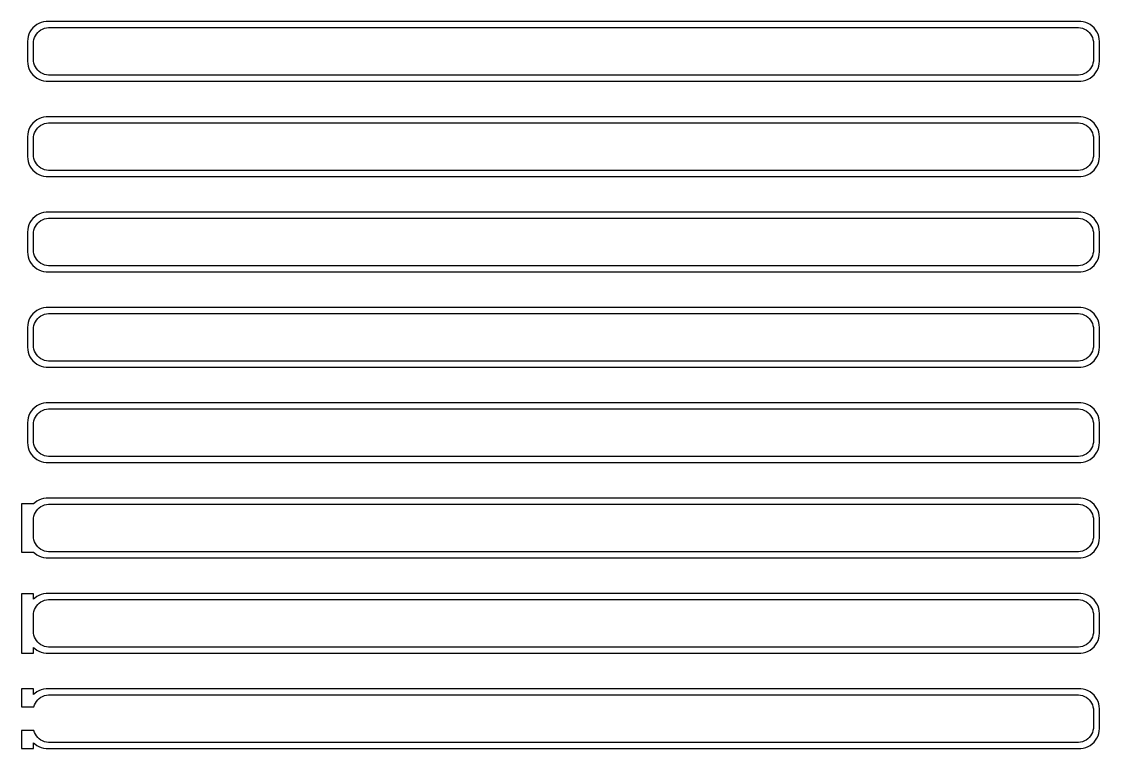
# Model space of a CAD drawing. Header units: metres. Extents: x -136 to 135, y 353 to 703.
# Drawn here: x -136.5 to 135, y 520.5 to 703.5 of the extents above; entities that cross this region are included whole.
import ezdxf

# ---------------------------------------------------------------- set-up
doc = ezdxf.new("R2010")
doc.units = ezdxf.units.M

msp = doc.modelspace()

# ---------------------------------------------------------------- linework, layer by layer
for p, q in [((-131.545, 703.255), (-132.129, 703.024)), ((-130.937, 703.411), (-131.545, 703.255)), ((-130.314, 703.49), (-130.937, 703.411)), ((130.314, 703.49), (-130.314, 703.49)), ((130.937, 703.411), (130.314, 703.49)), ((131.545, 703.255), (130.937, 703.411)), ((132.129, 703.024), (131.545, 703.255)), ((-134.382, 700.909), (-134.649, 700.341)), ((-134.045, 701.439), (-134.382, 700.909)), ((-133.645, 701.923), (-134.045, 701.439)), ((-133.187, 702.353), (-133.645, 701.923)), ((-132.679, 702.722), (-133.187, 702.353)), ((-132.736, 700.351), (-132.416, 700.738)), ((-132.129, 703.024), (-132.679, 702.722)), ((-132.416, 700.738), (-132.05, 701.082)), ((-132.05, 701.082), (-131.643, 701.377)), ((-131.643, 701.377), (-131.203, 701.619)), ((-131.203, 701.619), (-130.736, 701.804)), ((-130.736, 701.804), (-130.25, 701.929)), ((-130.25, 701.929), (-129.751, 701.992)), ((-129.751, 701.992), (129.751, 701.992)), ((129.751, 701.992), (130.25, 701.929)), ((130.25, 701.929), (130.736, 701.804)), ((130.736, 701.804), (131.203, 701.619)), ((131.203, 701.619), (131.643, 701.377)), ((131.643, 701.377), (132.05, 701.082)), ((132.05, 701.082), (132.416, 700.738)), ((132.679, 702.722), (132.129, 703.024)), ((132.416, 700.738), (132.736, 700.351)), ((133.187, 702.353), (132.679, 702.722)), ((133.645, 701.923), (133.187, 702.353)), ((134.045, 701.439), (133.645, 701.923)), ((134.382, 700.909), (134.045, 701.439)), ((134.649, 700.341), (134.382, 700.909)), ((-134.961, 699.127), (-135, 698.5)), ((-135, 698.5), (-135, 693.5)), ((-134.843, 699.743), (-134.961, 699.127)), ((-134.649, 700.341), (-134.843, 699.743)), ((-133.5, 698), (-133.468, 698.501)), ((-133.5, 694), (-133.5, 698)), ((-133.468, 698.501), (-133.374, 698.995)), ((-133.374, 698.995), (-133.219, 699.472)), ((-133.219, 699.472), (-133.005, 699.927)), ((-133.005, 699.927), (-132.736, 700.351)), ((132.736, 700.351), (133.005, 699.927)), ((133.005, 699.927), (133.219, 699.472)), ((133.219, 699.472), (133.374, 698.995)), ((133.374, 698.995), (133.468, 698.501)), ((133.468, 698.501), (133.5, 698)), ((133.5, 698), (133.5, 694)), ((134.843, 699.743), (134.649, 700.341)), ((134.961, 699.127), (134.843, 699.743)), ((135, 698.5), (134.961, 699.127)), ((135, 693.5), (135, 698.5)), ((-135, 693.5), (-134.961, 692.873)), ((-134.961, 692.873), (-134.843, 692.257)), ((-133.468, 693.499), (-133.5, 694)), ((-133.374, 693.005), (-133.468, 693.499)), ((-133.219, 692.528), (-133.374, 693.005)), ((-133.005, 692.073), (-133.219, 692.528)), ((133.219, 692.528), (133.005, 692.073)), ((133.374, 693.005), (133.219, 692.528)), ((133.468, 693.499), (133.374, 693.005)), ((133.5, 694), (133.468, 693.499)), ((134.843, 692.257), (134.961, 692.873)), ((134.961, 692.873), (135, 693.5)), ((-134.843, 692.257), (-134.649, 691.659)), ((-134.649, 691.659), (-134.382, 691.091)), ((-134.382, 691.091), (-134.045, 690.561)), ((-134.045, 690.561), (-133.645, 690.077)), ((-133.645, 690.077), (-133.187, 689.647)), ((-133.187, 689.647), (-132.679, 689.278)), ((-132.736, 691.649), (-133.005, 692.073)), ((-132.416, 691.262), (-132.736, 691.649)), ((-132.05, 690.918), (-132.416, 691.262)), ((-131.643, 690.623), (-132.05, 690.918)), ((-131.203, 690.381), (-131.643, 690.623)), ((-130.736, 690.196), (-131.203, 690.381)), ((-130.25, 690.071), (-130.736, 690.196)), ((-129.751, 690.008), (-130.25, 690.071)), ((129.751, 690.008), (-129.751, 690.008)), ((130.25, 690.071), (129.751, 690.008)), ((130.736, 690.196), (130.25, 690.071)), ((131.203, 690.381), (130.736, 690.196)), ((131.643, 690.623), (131.203, 690.381)), ((132.05, 690.918), (131.643, 690.623)), ((132.416, 691.262), (132.05, 690.918)), ((132.736, 691.649), (132.416, 691.262)), ((132.679, 689.278), (133.187, 689.647)), ((133.005, 692.073), (132.736, 691.649)), ((133.187, 689.647), (133.645, 690.077)), ((133.645, 690.077), (134.045, 690.561)), ((134.045, 690.561), (134.382, 691.091)), ((134.382, 691.091), (134.649, 691.659)), ((134.649, 691.659), (134.843, 692.257)), ((-132.679, 689.278), (-132.129, 688.976)), ((-132.129, 688.976), (-131.545, 688.745)), ((-131.545, 688.745), (-130.937, 688.589)), ((-130.937, 688.589), (-130.314, 688.51)), ((-130.314, 688.51), (130.314, 688.51)), ((130.314, 688.51), (130.937, 688.589)), ((130.937, 688.589), (131.545, 688.745)), ((131.545, 688.745), (132.129, 688.976)), ((132.129, 688.976), (132.679, 689.278)), ((-132.129, 679.024), (-132.679, 678.722)), ((-131.545, 679.255), (-132.129, 679.024)), ((-130.937, 679.411), (-131.545, 679.255)), ((-130.314, 679.49), (-130.937, 679.411)), ((130.314, 679.49), (-130.314, 679.49)), ((130.937, 679.411), (130.314, 679.49)), ((131.545, 679.255), (130.937, 679.411)), ((132.129, 679.024), (131.545, 679.255)), ((132.679, 678.722), (132.129, 679.024)), ((-134.649, 676.341), (-134.843, 675.743)), ((-134.382, 676.909), (-134.649, 676.341)), ((-134.045, 677.439), (-134.382, 676.909)), ((-133.645, 677.923), (-134.045, 677.439)), ((-133.187, 678.353), (-133.645, 677.923)), ((-132.679, 678.722), (-133.187, 678.353)), ((-133.005, 675.927), (-132.736, 676.351)), ((-132.736, 676.351), (-132.416, 676.738)), ((-132.416, 676.738), (-132.05, 677.082)), ((-132.05, 677.082), (-131.643, 677.377)), ((-131.643, 677.377), (-131.203, 677.619)), ((-131.203, 677.619), (-130.736, 677.804)), ((-130.736, 677.804), (-130.25, 677.929)), ((-130.25, 677.929), (-129.751, 677.992)), ((-129.751, 677.992), (129.751, 677.992)), ((129.751, 677.992), (130.25, 677.929)), ((130.25, 677.929), (130.736, 677.804)), ((130.736, 677.804), (131.203, 677.619)), ((131.203, 677.619), (131.643, 677.377)), ((131.643, 677.377), (132.05, 677.082)), ((132.05, 677.082), (132.416, 676.738)), ((132.416, 676.738), (132.736, 676.351)), ((133.187, 678.353), (132.679, 678.722)), ((132.736, 676.351), (133.005, 675.927)), ((133.645, 677.923), (133.187, 678.353)), ((134.045, 677.439), (133.645, 677.923)), ((134.382, 676.909), (134.045, 677.439)), ((134.649, 676.341), (134.382, 676.909)), ((134.843, 675.743), (134.649, 676.341)), ((-134.961, 675.127), (-135, 674.5)), ((-135, 674.5), (-135, 669.5)), ((-134.843, 675.743), (-134.961, 675.127)), ((-133.5, 674), (-133.468, 674.501)), ((-133.5, 670), (-133.5, 674)), ((-133.468, 674.501), (-133.374, 674.995)), ((-133.374, 674.995), (-133.219, 675.472)), ((-133.219, 675.472), (-133.005, 675.927)), ((133.005, 675.927), (133.219, 675.472)), ((133.219, 675.472), (133.374, 674.995)), ((133.374, 674.995), (133.468, 674.501)), ((133.468, 674.501), (133.5, 674)), ((133.5, 674), (133.5, 670)), ((134.961, 675.127), (134.843, 675.743)), ((135, 674.5), (134.961, 675.127)), ((135, 669.5), (135, 674.5)), ((-135, 669.5), (-134.961, 668.873)), ((-134.961, 668.873), (-134.843, 668.257)), ((-134.843, 668.257), (-134.649, 667.659)), ((-133.468, 669.499), (-133.5, 670)), ((-133.374, 669.005), (-133.468, 669.499)), ((-133.219, 668.528), (-133.374, 669.005)), ((-133.005, 668.073), (-133.219, 668.528)), ((-132.736, 667.649), (-133.005, 668.073)), ((133.005, 668.073), (132.736, 667.649)), ((133.219, 668.528), (133.005, 668.073)), ((133.374, 669.005), (133.219, 668.528)), ((133.468, 669.499), (133.374, 669.005)), ((133.5, 670), (133.468, 669.499)), ((134.649, 667.659), (134.843, 668.257)), ((134.843, 668.257), (134.961, 668.873)), ((134.961, 668.873), (135, 669.5)), ((-134.649, 667.659), (-134.382, 667.091)), ((-134.382, 667.091), (-134.045, 666.561)), ((-134.045, 666.561), (-133.645, 666.077)), ((-133.645, 666.077), (-133.187, 665.647)), ((-133.187, 665.647), (-132.679, 665.278)), ((-132.416, 667.262), (-132.736, 667.649)), ((-132.679, 665.278), (-132.129, 664.976)), ((-132.05, 666.918), (-132.416, 667.262)), ((-131.643, 666.623), (-132.05, 666.918)), ((-131.203, 666.381), (-131.643, 666.623)), ((-130.736, 666.196), (-131.203, 666.381)), ((-130.25, 666.071), (-130.736, 666.196)), ((-129.751, 666.008), (-130.25, 666.071)), ((129.751, 666.008), (-129.751, 666.008)), ((130.25, 666.071), (129.751, 666.008)), ((130.736, 666.196), (130.25, 666.071)), ((131.203, 666.381), (130.736, 666.196)), ((131.643, 666.623), (131.203, 666.381)), ((132.05, 666.918), (131.643, 666.623)), ((132.416, 667.262), (132.05, 666.918)), ((132.129, 664.976), (132.679, 665.278)), ((132.736, 667.649), (132.416, 667.262)), ((132.679, 665.278), (133.187, 665.647)), ((133.187, 665.647), (133.645, 666.077)), ((133.645, 666.077), (134.045, 666.561)), ((134.045, 666.561), (134.382, 667.091)), ((134.382, 667.091), (134.649, 667.659)), ((-132.129, 664.976), (-131.545, 664.745)), ((-131.545, 664.745), (-130.937, 664.589)), ((-130.937, 664.589), (-130.314, 664.51)), ((-130.314, 664.51), (130.314, 664.51)), ((130.314, 664.51), (130.937, 664.589)), ((130.937, 664.589), (131.545, 664.745)), ((131.545, 664.745), (132.129, 664.976)), ((-133.187, 654.353), (-133.645, 653.923)), ((-132.679, 654.722), (-133.187, 654.353)), ((-132.129, 655.024), (-132.679, 654.722)), ((-131.545, 655.255), (-132.129, 655.024)), ((-130.937, 655.411), (-131.545, 655.255)), ((-130.314, 655.49), (-130.937, 655.411)), ((130.314, 655.49), (-130.314, 655.49)), ((130.937, 655.411), (130.314, 655.49)), ((131.545, 655.255), (130.937, 655.411)), ((132.129, 655.024), (131.545, 655.255)), ((132.679, 654.722), (132.129, 655.024)), ((133.187, 654.353), (132.679, 654.722)), ((133.645, 653.923), (133.187, 654.353)), ((-134.843, 651.743), (-134.961, 651.127)), ((-134.649, 652.341), (-134.843, 651.743)), ((-134.382, 652.909), (-134.649, 652.341)), ((-134.045, 653.439), (-134.382, 652.909)), ((-133.645, 653.923), (-134.045, 653.439)), ((-133.219, 651.472), (-133.005, 651.927)), ((-133.005, 651.927), (-132.736, 652.351)), ((-132.736, 652.351), (-132.416, 652.738)), ((-132.416, 652.738), (-132.05, 653.082)), ((-132.05, 653.082), (-131.643, 653.377)), ((-131.643, 653.377), (-131.203, 653.619)), ((-131.203, 653.619), (-130.736, 653.804)), ((-130.736, 653.804), (-130.25, 653.929)), ((-130.25, 653.929), (-129.751, 653.992)), ((-129.751, 653.992), (129.751, 653.992)), ((129.751, 653.992), (130.25, 653.929)), ((130.25, 653.929), (130.736, 653.804)), ((130.736, 653.804), (131.203, 653.619)), ((131.203, 653.619), (131.643, 653.377)), ((131.643, 653.377), (132.05, 653.082)), ((132.05, 653.082), (132.416, 652.738)), ((132.416, 652.738), (132.736, 652.351)), ((132.736, 652.351), (133.005, 651.927)), ((133.005, 651.927), (133.219, 651.472)), ((134.045, 653.439), (133.645, 653.923)), ((134.382, 652.909), (134.045, 653.439)), ((134.649, 652.341), (134.382, 652.909)), ((134.843, 651.743), (134.649, 652.341)), ((134.961, 651.127), (134.843, 651.743)), ((-134.961, 651.127), (-135, 650.5)), ((-135, 650.5), (-135, 645.5)), ((-133.5, 650), (-133.468, 650.501)), ((-133.5, 646), (-133.5, 650)), ((-133.468, 650.501), (-133.374, 650.995)), ((-133.374, 650.995), (-133.219, 651.472)), ((133.219, 651.472), (133.374, 650.995)), ((133.374, 650.995), (133.468, 650.501)), ((133.468, 650.501), (133.5, 650)), ((133.5, 650), (133.5, 646)), ((135, 650.5), (134.961, 651.127)), ((135, 645.5), (135, 650.5)), ((-135, 645.5), (-134.961, 644.873)), ((-134.961, 644.873), (-134.843, 644.257)), ((-134.843, 644.257), (-134.649, 643.659)), ((-134.649, 643.659), (-134.382, 643.091)), ((-133.468, 645.499), (-133.5, 646)), ((-133.374, 645.005), (-133.468, 645.499)), ((-133.219, 644.528), (-133.374, 645.005)), ((-133.005, 644.073), (-133.219, 644.528)), ((-132.736, 643.649), (-133.005, 644.073)), ((-132.416, 643.262), (-132.736, 643.649)), ((132.736, 643.649), (132.416, 643.262)), ((133.005, 644.073), (132.736, 643.649)), ((133.219, 644.528), (133.005, 644.073)), ((133.374, 645.005), (133.219, 644.528)), ((133.468, 645.499), (133.374, 645.005)), ((133.5, 646), (133.468, 645.499)), ((134.382, 643.091), (134.649, 643.659)), ((134.649, 643.659), (134.843, 644.257)), ((134.843, 644.257), (134.961, 644.873)), ((134.961, 644.873), (135, 645.5)), ((-134.382, 643.091), (-134.045, 642.561)), ((-134.045, 642.561), (-133.645, 642.077)), ((-133.645, 642.077), (-133.187, 641.647)), ((-133.187, 641.647), (-132.679, 641.278)), ((-132.679, 641.278), (-132.129, 640.976)), ((-132.05, 642.918), (-132.416, 643.262)), ((-132.129, 640.976), (-131.545, 640.745)), ((-131.643, 642.623), (-132.05, 642.918)), ((-131.203, 642.381), (-131.643, 642.623)), ((-131.545, 640.745), (-130.937, 640.589)), ((-130.736, 642.196), (-131.203, 642.381)), ((-130.25, 642.071), (-130.736, 642.196)), ((-129.751, 642.008), (-130.25, 642.071)), ((129.751, 642.008), (-129.751, 642.008)), ((130.25, 642.071), (129.751, 642.008)), ((130.736, 642.196), (130.25, 642.071)), ((131.203, 642.381), (130.736, 642.196)), ((130.937, 640.589), (131.545, 640.745)), ((131.643, 642.623), (131.203, 642.381)), ((131.545, 640.745), (132.129, 640.976)), ((132.05, 642.918), (131.643, 642.623)), ((132.416, 643.262), (132.05, 642.918)), ((132.129, 640.976), (132.679, 641.278)), ((132.679, 641.278), (133.187, 641.647)), ((133.187, 641.647), (133.645, 642.077)), ((133.645, 642.077), (134.045, 642.561)), ((134.045, 642.561), (134.382, 643.091)), ((-130.937, 640.589), (-130.314, 640.51)), ((-130.314, 640.51), (130.314, 640.51)), ((130.314, 640.51), (130.937, 640.589)), ((-133.645, 629.923), (-134.045, 629.439)), ((-133.187, 630.353), (-133.645, 629.923)), ((-132.679, 630.722), (-133.187, 630.353)), ((-132.129, 631.024), (-132.679, 630.722)), ((-131.545, 631.255), (-132.129, 631.024)), ((-130.937, 631.411), (-131.545, 631.255)), ((-130.314, 631.49), (-130.937, 631.411)), ((-130.736, 629.804), (-130.25, 629.929)), ((130.314, 631.49), (-130.314, 631.49)), ((-130.25, 629.929), (-129.751, 629.992)), ((-129.751, 629.992), (129.751, 629.992)), ((129.751, 629.992), (130.25, 629.929)), ((130.25, 629.929), (130.736, 629.804)), ((130.937, 631.411), (130.314, 631.49)), ((131.545, 631.255), (130.937, 631.411)), ((132.129, 631.024), (131.545, 631.255)), ((132.679, 630.722), (132.129, 631.024)), ((133.187, 630.353), (132.679, 630.722)), ((133.645, 629.923), (133.187, 630.353)), ((134.045, 629.439), (133.645, 629.923)), ((-134.843, 627.743), (-134.961, 627.127)), ((-134.649, 628.341), (-134.843, 627.743)), ((-134.382, 628.909), (-134.649, 628.341)), ((-134.045, 629.439), (-134.382, 628.909)), ((-133.374, 626.995), (-133.219, 627.472)), ((-133.219, 627.472), (-133.005, 627.927)), ((-133.005, 627.927), (-132.736, 628.351)), ((-132.736, 628.351), (-132.416, 628.738)), ((-132.416, 628.738), (-132.05, 629.082)), ((-132.05, 629.082), (-131.643, 629.377)), ((-131.643, 629.377), (-131.203, 629.619)), ((-131.203, 629.619), (-130.736, 629.804)), ((130.736, 629.804), (131.203, 629.619)), ((131.203, 629.619), (131.643, 629.377)), ((131.643, 629.377), (132.05, 629.082)), ((132.05, 629.082), (132.416, 628.738)), ((132.416, 628.738), (132.736, 628.351)), ((132.736, 628.351), (133.005, 627.927)), ((133.005, 627.927), (133.219, 627.472)), ((133.219, 627.472), (133.374, 626.995)), ((134.382, 628.909), (134.045, 629.439)), ((134.649, 628.341), (134.382, 628.909)), ((134.843, 627.743), (134.649, 628.341)), ((134.961, 627.127), (134.843, 627.743)), ((-134.961, 627.127), (-135, 626.5)), ((-135, 626.5), (-135, 621.5)), ((-133.5, 626), (-133.468, 626.501)), ((-133.5, 622), (-133.5, 626)), ((-133.468, 626.501), (-133.374, 626.995)), ((133.374, 626.995), (133.468, 626.501)), ((133.468, 626.501), (133.5, 626)), ((133.5, 626), (133.5, 622)), ((135, 626.5), (134.961, 627.127)), ((135, 621.5), (135, 626.5)), ((-133.468, 621.499), (-133.5, 622)), ((133.5, 622), (133.468, 621.499)), ((-135, 621.5), (-134.961, 620.873)), ((-134.961, 620.873), (-134.843, 620.257)), ((-134.843, 620.257), (-134.649, 619.659)), ((-134.649, 619.659), (-134.382, 619.091)), ((-134.382, 619.091), (-134.045, 618.561)), ((-133.374, 621.005), (-133.468, 621.499)), ((-133.219, 620.528), (-133.374, 621.005)), ((-133.005, 620.073), (-133.219, 620.528)), ((-132.736, 619.649), (-133.005, 620.073)), ((-132.416, 619.262), (-132.736, 619.649)), ((-132.05, 618.918), (-132.416, 619.262)), ((132.416, 619.262), (132.05, 618.918)), ((132.736, 619.649), (132.416, 619.262)), ((133.005, 620.073), (132.736, 619.649)), ((133.219, 620.528), (133.005, 620.073)), ((133.374, 621.005), (133.219, 620.528)), ((133.468, 621.499), (133.374, 621.005)), ((134.045, 618.561), (134.382, 619.091)), ((134.382, 619.091), (134.649, 619.659)), ((134.649, 619.659), (134.843, 620.257)), ((134.843, 620.257), (134.961, 620.873)), ((134.961, 620.873), (135, 621.5)), ((-134.045, 618.561), (-133.645, 618.077)), ((-133.645, 618.077), (-133.187, 617.647)), ((-133.187, 617.647), (-132.679, 617.278)), ((-132.679, 617.278), (-132.129, 616.976)), ((-132.129, 616.976), (-131.545, 616.745)), ((-131.643, 618.623), (-132.05, 618.918)), ((-131.203, 618.381), (-131.643, 618.623)), ((-131.545, 616.745), (-130.937, 616.589)), ((-130.736, 618.196), (-131.203, 618.381)), ((-130.937, 616.589), (-130.314, 616.51)), ((-130.25, 618.071), (-130.736, 618.196)), ((-130.314, 616.51), (130.314, 616.51)), ((-129.751, 618.008), (-130.25, 618.071)), ((129.751, 618.008), (-129.751, 618.008)), ((130.25, 618.071), (129.751, 618.008)), ((130.736, 618.196), (130.25, 618.071)), ((130.314, 616.51), (130.937, 616.589)), ((131.203, 618.381), (130.736, 618.196)), ((130.937, 616.589), (131.545, 616.745)), ((131.643, 618.623), (131.203, 618.381)), ((131.545, 616.745), (132.129, 616.976)), ((132.05, 618.918), (131.643, 618.623)), ((132.129, 616.976), (132.679, 617.278)), ((132.679, 617.278), (133.187, 617.647)), ((133.187, 617.647), (133.645, 618.077)), ((133.645, 618.077), (134.045, 618.561)), ((-133.645, 605.923), (-134.045, 605.439)), ((-133.187, 606.353), (-133.645, 605.923)), ((-132.679, 606.722), (-133.187, 606.353)), ((-132.129, 607.024), (-132.679, 606.722)), ((-131.545, 607.255), (-132.129, 607.024)), ((-131.643, 605.377), (-131.203, 605.619)), ((-130.937, 607.411), (-131.545, 607.255)), ((-131.203, 605.619), (-130.736, 605.804)), ((-130.314, 607.49), (-130.937, 607.411)), ((-130.736, 605.804), (-130.25, 605.929)), ((130.314, 607.49), (-130.314, 607.49)), ((-130.25, 605.929), (-129.751, 605.992)), ((-129.751, 605.992), (129.751, 605.992)), ((129.751, 605.992), (130.25, 605.929)), ((130.25, 605.929), (130.736, 605.804)), ((130.937, 607.411), (130.314, 607.49)), ((130.736, 605.804), (131.203, 605.619)), ((131.545, 607.255), (130.937, 607.411)), ((131.203, 605.619), (131.643, 605.377)), ((132.129, 607.024), (131.545, 607.255)), ((132.679, 606.722), (132.129, 607.024)), ((133.187, 606.353), (132.679, 606.722)), ((133.645, 605.923), (133.187, 606.353)), ((134.045, 605.439), (133.645, 605.923)), ((-134.961, 603.127), (-135, 602.5)), ((-134.843, 603.743), (-134.961, 603.127)), ((-134.649, 604.341), (-134.843, 603.743)), ((-134.382, 604.909), (-134.649, 604.341)), ((-134.045, 605.439), (-134.382, 604.909)), ((-133.468, 602.501), (-133.374, 602.995)), ((-133.374, 602.995), (-133.219, 603.472)), ((-133.219, 603.472), (-133.005, 603.927)), ((-133.005, 603.927), (-132.736, 604.351)), ((-132.736, 604.351), (-132.416, 604.738)), ((-132.416, 604.738), (-132.05, 605.082)), ((-132.05, 605.082), (-131.643, 605.377)), ((131.643, 605.377), (132.05, 605.082)), ((132.05, 605.082), (132.416, 604.738)), ((132.416, 604.738), (132.736, 604.351)), ((132.736, 604.351), (133.005, 603.927)), ((133.005, 603.927), (133.219, 603.472)), ((133.219, 603.472), (133.374, 602.995)), ((133.374, 602.995), (133.468, 602.501)), ((134.382, 604.909), (134.045, 605.439)), ((134.649, 604.341), (134.382, 604.909)), ((134.843, 603.743), (134.649, 604.341)), ((134.961, 603.127), (134.843, 603.743)), ((135, 602.5), (134.961, 603.127)), ((-135, 602.5), (-135, 597.5)), ((-133.5, 602), (-133.468, 602.501)), ((-133.5, 598), (-133.5, 602)), ((133.468, 602.501), (133.5, 602)), ((133.5, 602), (133.5, 598)), ((135, 597.5), (135, 602.5)), ((-135, 597.5), (-134.961, 596.873)), ((-133.468, 597.499), (-133.5, 598)), ((-133.374, 597.005), (-133.468, 597.499)), ((133.468, 597.499), (133.374, 597.005)), ((133.5, 598), (133.468, 597.499)), ((134.961, 596.873), (135, 597.5)), ((-134.961, 596.873), (-134.843, 596.257)), ((-134.843, 596.257), (-134.649, 595.659)), ((-134.649, 595.659), (-134.382, 595.091)), ((-134.382, 595.091), (-134.045, 594.561)), ((-133.219, 596.528), (-133.374, 597.005)), ((-133.005, 596.073), (-133.219, 596.528)), ((-132.736, 595.649), (-133.005, 596.073)), ((-132.416, 595.262), (-132.736, 595.649)), ((-132.05, 594.918), (-132.416, 595.262)), ((-131.643, 594.623), (-132.05, 594.918)), ((-131.203, 594.381), (-131.643, 594.623)), ((131.643, 594.623), (131.203, 594.381)), ((132.05, 594.918), (131.643, 594.623)), ((132.416, 595.262), (132.05, 594.918)), ((132.736, 595.649), (132.416, 595.262)), ((133.005, 596.073), (132.736, 595.649)), ((133.219, 596.528), (133.005, 596.073)), ((133.374, 597.005), (133.219, 596.528)), ((134.045, 594.561), (134.382, 595.091)), ((134.382, 595.091), (134.649, 595.659)), ((134.649, 595.659), (134.843, 596.257)), ((134.843, 596.257), (134.961, 596.873)), ((-134.045, 594.561), (-133.645, 594.077)), ((-133.645, 594.077), (-133.187, 593.647)), ((-133.187, 593.647), (-132.679, 593.278)), ((-132.679, 593.278), (-132.129, 592.976)), ((-132.129, 592.976), (-131.545, 592.745)), ((-131.545, 592.745), (-130.937, 592.589)), ((-130.736, 594.196), (-131.203, 594.381)), ((-130.937, 592.589), (-130.314, 592.51)), ((-130.25, 594.071), (-130.736, 594.196)), ((-130.314, 592.51), (130.314, 592.51)), ((-129.751, 594.008), (-130.25, 594.071)), ((129.751, 594.008), (-129.751, 594.008)), ((130.25, 594.071), (129.751, 594.008)), ((130.736, 594.196), (130.25, 594.071)), ((130.314, 592.51), (130.937, 592.589)), ((131.203, 594.381), (130.736, 594.196)), ((130.937, 592.589), (131.545, 592.745)), ((131.545, 592.745), (132.129, 592.976)), ((132.129, 592.976), (132.679, 593.278)), ((132.679, 593.278), (133.187, 593.647)), ((133.187, 593.647), (133.645, 594.077)), ((133.645, 594.077), (134.045, 594.561)), ((-133.5, 582.059), (-136.5, 582.059)), ((-136.5, 582.059), (-136.5, 569.941)), ((-133.187, 582.353), (-133.5, 582.059)), ((-132.679, 582.722), (-133.187, 582.353)), ((-132.129, 583.024), (-132.679, 582.722)), ((-132.416, 580.738), (-132.05, 581.082)), ((-131.545, 583.255), (-132.129, 583.024)), ((-132.05, 581.082), (-131.643, 581.377)), ((-131.643, 581.377), (-131.203, 581.619)), ((-130.937, 583.411), (-131.545, 583.255)), ((-131.203, 581.619), (-130.736, 581.804)), ((-130.314, 583.49), (-130.937, 583.411)), ((-130.736, 581.804), (-130.25, 581.929)), ((130.314, 583.49), (-130.314, 583.49)), ((-130.25, 581.929), (-129.751, 581.992)), ((-129.751, 581.992), (129.751, 581.992)), ((129.751, 581.992), (130.25, 581.929)), ((130.25, 581.929), (130.736, 581.804)), ((130.937, 583.411), (130.314, 583.49)), ((130.736, 581.804), (131.203, 581.619)), ((131.545, 583.255), (130.937, 583.411)), ((131.203, 581.619), (131.643, 581.377)), ((132.129, 583.024), (131.545, 583.255)), ((131.643, 581.377), (132.05, 581.082)), ((132.05, 581.082), (132.416, 580.738)), ((132.679, 582.722), (132.129, 583.024)), ((133.187, 582.353), (132.679, 582.722)), ((133.645, 581.923), (133.187, 582.353)), ((134.045, 581.439), (133.645, 581.923)), ((134.382, 580.909), (134.045, 581.439)), ((-133.5, 578), (-133.468, 578.501)), ((-133.468, 578.501), (-133.374, 578.995)), ((-133.374, 578.995), (-133.219, 579.472)), ((-133.219, 579.472), (-133.005, 579.927)), ((-133.005, 579.927), (-132.736, 580.351)), ((-132.736, 580.351), (-132.416, 580.738)), ((132.416, 580.738), (132.736, 580.351)), ((132.736, 580.351), (133.005, 579.927)), ((133.005, 579.927), (133.219, 579.472)), ((133.219, 579.472), (133.374, 578.995)), ((133.374, 578.995), (133.468, 578.501)), ((133.468, 578.501), (133.5, 578)), ((134.649, 580.341), (134.382, 580.909)), ((134.843, 579.743), (134.649, 580.341)), ((134.961, 579.127), (134.843, 579.743)), ((135, 578.5), (134.961, 579.127)), ((135, 573.5), (135, 578.5)), ((-133.5, 574), (-133.5, 578)), ((133.5, 578), (133.5, 574)), ((-133.468, 573.499), (-133.5, 574)), ((-133.374, 573.005), (-133.468, 573.499)), ((-133.219, 572.528), (-133.374, 573.005)), ((133.374, 573.005), (133.219, 572.528)), ((133.468, 573.499), (133.374, 573.005)), ((133.5, 574), (133.468, 573.499)), ((134.843, 572.257), (134.961, 572.873)), ((134.961, 572.873), (135, 573.5)), ((-133.005, 572.073), (-133.219, 572.528)), ((-132.736, 571.649), (-133.005, 572.073)), ((-132.416, 571.262), (-132.736, 571.649)), ((-132.05, 570.918), (-132.416, 571.262)), ((-131.643, 570.623), (-132.05, 570.918)), ((-131.203, 570.381), (-131.643, 570.623)), ((-130.736, 570.196), (-131.203, 570.381)), ((-130.25, 570.071), (-130.736, 570.196)), ((130.736, 570.196), (130.25, 570.071)), ((131.203, 570.381), (130.736, 570.196)), ((131.643, 570.623), (131.203, 570.381)), ((132.05, 570.918), (131.643, 570.623)), ((132.416, 571.262), (132.05, 570.918)), ((132.736, 571.649), (132.416, 571.262)), ((133.005, 572.073), (132.736, 571.649)), ((133.219, 572.528), (133.005, 572.073)), ((133.645, 570.077), (134.045, 570.561)), ((134.045, 570.561), (134.382, 571.091)), ((134.382, 571.091), (134.649, 571.659)), ((134.649, 571.659), (134.843, 572.257)), ((-136.5, 569.941), (-133.5, 569.941)), ((-133.5, 569.941), (-133.187, 569.647)), ((-133.187, 569.647), (-132.679, 569.278)), ((-132.679, 569.278), (-132.129, 568.976)), ((-132.129, 568.976), (-131.545, 568.745)), ((-131.545, 568.745), (-130.937, 568.589)), ((-130.937, 568.589), (-130.314, 568.51)), ((-130.314, 568.51), (130.314, 568.51)), ((-129.751, 570.008), (-130.25, 570.071)), ((129.751, 570.008), (-129.751, 570.008)), ((130.25, 570.071), (129.751, 570.008)), ((130.314, 568.51), (130.937, 568.589)), ((130.937, 568.589), (131.545, 568.745)), ((131.545, 568.745), (132.129, 568.976)), ((132.129, 568.976), (132.679, 569.278)), ((132.679, 569.278), (133.187, 569.647)), ((133.187, 569.647), (133.645, 570.077)), ((-133.5, 559.467), (-136.5, 559.467)), ((-136.5, 559.467), (-136.5, 544.533)), ((-133.5, 558.059), (-133.5, 559.467)), ((-130.937, 559.411), (-131.545, 559.255)), ((-130.314, 559.49), (-130.937, 559.411)), ((130.314, 559.49), (-130.314, 559.49)), ((130.937, 559.411), (130.314, 559.49)), ((131.545, 559.255), (130.937, 559.411)), ((-133.187, 558.353), (-133.5, 558.059)), ((-132.679, 558.722), (-133.187, 558.353)), ((-132.736, 556.351), (-132.416, 556.738)), ((-132.129, 559.024), (-132.679, 558.722)), ((-132.416, 556.738), (-132.05, 557.082)), ((-131.545, 559.255), (-132.129, 559.024)), ((-132.05, 557.082), (-131.643, 557.377)), ((-131.643, 557.377), (-131.203, 557.619)), ((-131.203, 557.619), (-130.736, 557.804)), ((-130.736, 557.804), (-130.25, 557.929)), ((-130.25, 557.929), (-129.751, 557.992)), ((-129.751, 557.992), (129.751, 557.992)), ((129.751, 557.992), (130.25, 557.929)), ((130.25, 557.929), (130.736, 557.804)), ((130.736, 557.804), (131.203, 557.619)), ((131.203, 557.619), (131.643, 557.377)), ((132.129, 559.024), (131.545, 559.255)), ((131.643, 557.377), (132.05, 557.082)), ((132.05, 557.082), (132.416, 556.738)), ((132.679, 558.722), (132.129, 559.024)), ((132.416, 556.738), (132.736, 556.351)), ((133.187, 558.353), (132.679, 558.722)), ((133.645, 557.923), (133.187, 558.353)), ((134.045, 557.439), (133.645, 557.923)), ((134.382, 556.909), (134.045, 557.439)), ((134.649, 556.341), (134.382, 556.909)), ((-133.5, 554), (-133.468, 554.501)), ((-133.5, 550), (-133.5, 554)), ((-133.468, 554.501), (-133.374, 554.995)), ((-133.374, 554.995), (-133.219, 555.472)), ((-133.219, 555.472), (-133.005, 555.927)), ((-133.005, 555.927), (-132.736, 556.351)), ((132.736, 556.351), (133.005, 555.927)), ((133.005, 555.927), (133.219, 555.472)), ((133.219, 555.472), (133.374, 554.995)), ((133.374, 554.995), (133.468, 554.501)), ((133.468, 554.501), (133.5, 554)), ((133.5, 554), (133.5, 550)), ((134.843, 555.743), (134.649, 556.341)), ((134.961, 555.127), (134.843, 555.743)), ((135, 554.5), (134.961, 555.127)), ((135, 549.5), (135, 554.5)), ((-133.468, 549.499), (-133.5, 550)), ((-133.374, 549.005), (-133.468, 549.499)), ((-133.219, 548.528), (-133.374, 549.005)), ((-133.005, 548.073), (-133.219, 548.528)), ((133.219, 548.528), (133.005, 548.073)), ((133.374, 549.005), (133.219, 548.528)), ((133.468, 549.499), (133.374, 549.005)), ((133.5, 550), (133.468, 549.499)), ((134.843, 548.257), (134.961, 548.873)), ((134.961, 548.873), (135, 549.5)), ((-133.5, 544.533), (-133.5, 545.941)), ((-133.5, 545.941), (-133.187, 545.647)), ((-132.736, 547.649), (-133.005, 548.073)), ((-132.416, 547.262), (-132.736, 547.649)), ((-132.05, 546.918), (-132.416, 547.262)), ((-131.643, 546.623), (-132.05, 546.918)), ((-131.203, 546.381), (-131.643, 546.623)), ((-130.736, 546.196), (-131.203, 546.381)), ((-130.25, 546.071), (-130.736, 546.196)), ((-129.751, 546.008), (-130.25, 546.071)), ((129.751, 546.008), (-129.751, 546.008)), ((130.25, 546.071), (129.751, 546.008)), ((130.736, 546.196), (130.25, 546.071)), ((131.203, 546.381), (130.736, 546.196)), ((131.643, 546.623), (131.203, 546.381)), ((132.05, 546.918), (131.643, 546.623)), ((132.416, 547.262), (132.05, 546.918)), ((132.736, 547.649), (132.416, 547.262)), ((133.005, 548.073), (132.736, 547.649)), ((133.187, 545.647), (133.645, 546.077)), ((133.645, 546.077), (134.045, 546.561)), ((134.045, 546.561), (134.382, 547.091)), ((134.382, 547.091), (134.649, 547.659)), ((134.649, 547.659), (134.843, 548.257)), ((-136.5, 544.533), (-133.5, 544.533)), ((-133.187, 545.647), (-132.679, 545.278)), ((-132.679, 545.278), (-132.129, 544.976)), ((-132.129, 544.976), (-131.545, 544.745)), ((-131.545, 544.745), (-130.937, 544.589)), ((-130.937, 544.589), (-130.314, 544.51)), ((-130.314, 544.51), (130.314, 544.51)), ((130.314, 544.51), (130.937, 544.589)), ((130.937, 544.589), (131.545, 544.745)), ((131.545, 544.745), (132.129, 544.976)), ((132.129, 544.976), (132.679, 545.278)), ((132.679, 545.278), (133.187, 545.647)), ((-133.5, 535.49), (-136.5, 535.49)), ((-136.5, 535.49), (-136.5, 530.994)), ((-133.5, 534.059), (-133.5, 535.49)), ((-132.129, 535.024), (-132.679, 534.722)), ((-131.545, 535.255), (-132.129, 535.024)), ((-130.937, 535.411), (-131.545, 535.255)), ((-130.314, 535.49), (-130.937, 535.411)), ((130.314, 535.49), (-130.314, 535.49)), ((130.937, 535.411), (130.314, 535.49)), ((131.545, 535.255), (130.937, 535.411)), ((132.129, 535.024), (131.545, 535.255)), ((132.679, 534.722), (132.129, 535.024)), ((-133.187, 534.353), (-133.5, 534.059)), ((-132.679, 534.722), (-133.187, 534.353)), ((-133.005, 531.927), (-132.736, 532.351)), ((-132.736, 532.351), (-132.416, 532.738)), ((-132.416, 532.738), (-132.05, 533.082)), ((-132.05, 533.082), (-131.643, 533.377)), ((-131.643, 533.377), (-131.203, 533.619)), ((-131.203, 533.619), (-130.736, 533.804)), ((-130.736, 533.804), (-130.25, 533.929)), ((-130.25, 533.929), (-129.751, 533.992)), ((-129.751, 533.992), (129.751, 533.992)), ((129.751, 533.992), (130.25, 533.929)), ((130.25, 533.929), (130.736, 533.804)), ((130.736, 533.804), (131.203, 533.619)), ((131.203, 533.619), (131.643, 533.377)), ((131.643, 533.377), (132.05, 533.082)), ((132.05, 533.082), (132.416, 532.738)), ((132.416, 532.738), (132.736, 532.351)), ((133.187, 534.353), (132.679, 534.722)), ((132.736, 532.351), (133.005, 531.927)), ((133.645, 533.923), (133.187, 534.353)), ((134.045, 533.439), (133.645, 533.923)), ((134.382, 532.909), (134.045, 533.439)), ((134.649, 532.341), (134.382, 532.909)), ((134.843, 531.743), (134.649, 532.341)), ((-136.5, 530.994), (-133.374, 530.994)), ((-133.374, 530.995), (-133.219, 531.472)), ((-133.374, 530.994), (-133.374, 530.995)), ((-133.219, 531.472), (-133.005, 531.927)), ((133.005, 531.927), (133.219, 531.472)), ((133.219, 531.472), (133.374, 530.995)), ((133.374, 530.995), (133.468, 530.501)), ((133.468, 530.501), (133.5, 530)), ((133.5, 530), (133.5, 526)), ((134.961, 531.127), (134.843, 531.743)), ((135, 530.5), (134.961, 531.127)), ((135, 525.5), (135, 530.5)), ((-133.374, 525.006), (-136.5, 525.006)), ((-136.5, 525.006), (-136.5, 520.51)), ((-133.374, 525.005), (-133.374, 525.006)), ((-133.219, 524.528), (-133.374, 525.005)), ((-133.005, 524.073), (-133.219, 524.528)), ((-132.736, 523.649), (-133.005, 524.073)), ((133.005, 524.073), (132.736, 523.649)), ((133.219, 524.528), (133.005, 524.073)), ((133.374, 525.005), (133.219, 524.528)), ((133.468, 525.499), (133.374, 525.005)), ((133.5, 526), (133.468, 525.499)), ((134.649, 523.659), (134.843, 524.257)), ((134.843, 524.257), (134.961, 524.873)), ((134.961, 524.873), (135, 525.5)), ((-133.5, 521.941), (-133.187, 521.647)), ((-133.5, 520.51), (-133.5, 521.941)), ((-133.187, 521.647), (-132.679, 521.278)), ((-132.416, 523.262), (-132.736, 523.649)), ((-132.05, 522.918), (-132.416, 523.262)), ((-131.643, 522.623), (-132.05, 522.918)), ((-131.203, 522.381), (-131.643, 522.623)), ((-130.736, 522.196), (-131.203, 522.381)), ((-130.25, 522.071), (-130.736, 522.196)), ((-129.751, 522.008), (-130.25, 522.071)), ((129.751, 522.008), (-129.751, 522.008)), ((130.25, 522.071), (129.751, 522.008)), ((130.736, 522.196), (130.25, 522.071)), ((131.203, 522.381), (130.736, 522.196)), ((131.643, 522.623), (131.203, 522.381)), ((132.05, 522.918), (131.643, 522.623)), ((132.416, 523.262), (132.05, 522.918)), ((132.736, 523.649), (132.416, 523.262)), ((132.679, 521.278), (133.187, 521.647)), ((133.187, 521.647), (133.645, 522.077)), ((133.645, 522.077), (134.045, 522.561)), ((134.045, 522.561), (134.382, 523.091)), ((134.382, 523.091), (134.649, 523.659)), ((-136.5, 520.51), (-133.5, 520.51)), ((-132.679, 521.278), (-132.129, 520.976)), ((-132.129, 520.976), (-131.545, 520.745)), ((-131.545, 520.745), (-130.937, 520.589)), ((-130.937, 520.589), (-130.314, 520.51)), ((-130.314, 520.51), (130.314, 520.51)), ((130.314, 520.51), (130.937, 520.589)), ((130.937, 520.589), (131.545, 520.745)), ((131.545, 520.745), (132.129, 520.976)), ((132.129, 520.976), (132.679, 521.278))]:
    msp.add_line(p, q)

doc.saveas('drawing.dxf')
